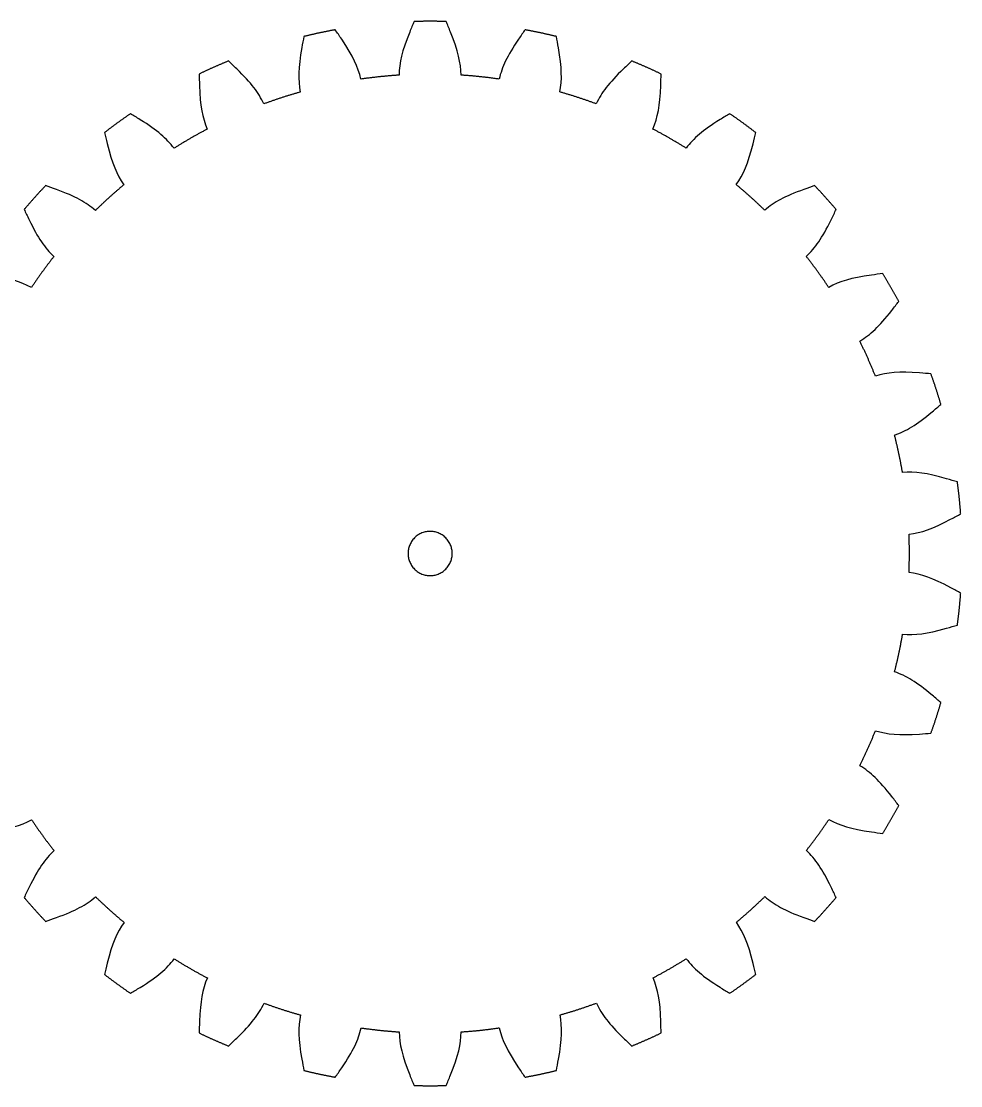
# Model space of a CAD drawing. Header units: millimetres. Extents: x 1087 to 1569, y -1965 to 141.
# Drawn here: x 1387 to 1557, y -915.8 to -723.2 of the extents above; entities that cross this region are included whole.
import ezdxf

# ---------------------------------------------------------------- set-up
doc = ezdxf.new("R2010")
doc.units = ezdxf.units.MM
doc.header["$MEASUREMENT"] = 0
doc.layers.add('exterior', color=96, linetype='Continuous', true_color=0x008000)
doc.layers.add('interior', color=1, linetype='Continuous', true_color=0xff0000)

msp = doc.modelspace()

# ---------------------------------------------------------------- linework, layer by layer
at = {"layer": 'exterior'}
for points, knots in [([(1458.1, -723.28), (1457.85, -723.86), (1457.59, -724.49), (1457.31, -725.18), (1455.89, -728.66), (1455.44, -730.69), (1455.37, -732.98)], [242.056918, 242.056918, 242.056918, 242.056918, 242.240071, 242.240071, 242.240071, 243.16014, 243.16014, 243.16014, 243.16014]), ([(1466.6, -732.98), (1466.54, -730.7), (1466.08, -728.67), (1464.69, -725.2), (1464.41, -724.5), (1464.15, -723.86), (1463.9, -723.28)], [238.968794, 238.968794, 238.968794, 238.968794, 239.885451, 239.885451, 239.885451, 240.069878, 240.069878, 240.069878, 240.069878]), ([(1448.48, -733.7), (1447.95, -731.49), (1447.09, -729.6), (1445, -726.49), (1444.58, -725.87), (1444.19, -725.3), (1443.83, -724.78)], [245.692138, 245.692138, 245.692138, 245.692138, 246.608795, 246.608795, 246.608795, 246.793222, 246.793222, 246.793222, 246.793222]), ([(1478.17, -724.78), (1477.81, -725.29), (1477.42, -725.86), (1477, -726.48), (1474.89, -729.58), (1474.02, -731.48), (1473.48, -733.7)], [235.333574, 235.333574, 235.333574, 235.333574, 235.516727, 235.516727, 235.516727, 236.436796, 236.436796, 236.436796, 236.436796]), ([(1438.16, -725.99), (1438.03, -726.6), (1437.91, -727.28), (1437.78, -728.01), (1437.12, -731.71), (1437.09, -733.79), (1437.5, -736.04)], [248.780261, 248.780261, 248.780261, 248.780261, 248.963415, 248.963415, 248.963415, 249.883483, 249.883483, 249.883483, 249.883483]), ([(1484.47, -736.03), (1484.88, -733.79), (1484.86, -731.71), (1484.22, -728.03), (1484.09, -727.28), (1483.96, -726.61), (1483.84, -725.99)], [232.245451, 232.245451, 232.245451, 232.245451, 233.162107, 233.162107, 233.162107, 233.346534, 233.346534, 233.346534, 233.346534]), ([(1430.92, -738.18), (1429.93, -736.13), (1428.7, -734.45), (1426.01, -731.85), (1425.47, -731.33), (1424.97, -730.85), (1424.51, -730.42)], [252.415482, 252.415482, 252.415482, 252.415482, 253.332139, 253.332139, 253.332139, 253.516566, 253.516566, 253.516566, 253.516566]), ([(1497.49, -730.42), (1497.03, -730.85), (1496.53, -731.32), (1495.99, -731.84), (1493.29, -734.44), (1492.04, -736.11), (1491.05, -738.17)], [228.61023, 228.61023, 228.61023, 228.61023, 228.793383, 228.793383, 228.793383, 229.713452, 229.713452, 229.713452, 229.713452]), ([(1419.21, -732.78), (1419.22, -733.41), (1419.23, -734.09), (1419.26, -734.84), (1419.38, -738.59), (1419.79, -740.64), (1420.66, -742.75)], [255.503605, 255.503605, 255.503605, 255.503605, 255.686759, 255.686759, 255.686759, 256.606827, 256.606827, 256.606827, 256.606827]), ([(1501.31, -742.73), (1502.18, -740.63), (1502.59, -738.59), (1502.73, -734.85), (1502.76, -734.1), (1502.78, -733.41), (1502.79, -732.78)], [225.522107, 225.522107, 225.522107, 225.522107, 226.438763, 226.438763, 226.438763, 226.62319, 226.62319, 226.62319, 226.62319]), ([(1414.66, -746.21), (1413.28, -744.41), (1411.72, -743.03), (1408.55, -741.04), (1407.91, -740.64), (1407.32, -740.28), (1406.79, -739.96)], [259.138826, 259.138826, 259.138826, 259.138826, 260.055483, 260.055483, 260.055483, 260.23991, 260.23991, 260.23991, 260.23991]), ([(1515.21, -739.96), (1514.68, -740.28), (1514.09, -740.63), (1513.46, -741.03), (1510.27, -743.01), (1508.7, -744.39), (1507.31, -746.19)], [221.886886, 221.886886, 221.886886, 221.886886, 222.070039, 222.070039, 222.070039, 222.990108, 222.990108, 222.990108, 222.990108]), ([(1402.09, -743.37), (1402.23, -743.97), (1402.39, -744.64), (1402.57, -745.37), (1403.47, -749.01), (1404.29, -750.93), (1405.58, -752.82)], [262.226949, 262.226949, 262.226949, 262.226949, 262.410103, 262.410103, 262.410103, 263.330171, 263.330171, 263.330171, 263.330171]), ([(1516.39, -752.79), (1517.68, -750.92), (1518.51, -749.01), (1519.42, -745.38), (1519.61, -744.65), (1519.77, -743.98), (1519.91, -743.37)], [218.798763, 218.798763, 218.798763, 218.798763, 219.715419, 219.715419, 219.715419, 219.899846, 219.899846, 219.899846, 219.899846]), ([(1400.44, -757.45), (1398.71, -755.97), (1396.89, -754.95), (1393.38, -753.66), (1392.67, -753.4), (1392.02, -753.17), (1391.43, -752.97)], [265.86217, 265.86217, 265.86217, 265.86217, 266.778827, 266.778827, 266.778827, 266.963254, 266.963254, 266.963254, 266.963254]), ([(1530.57, -752.97), (1529.98, -753.17), (1529.33, -753.39), (1528.63, -753.65), (1525.1, -754.92), (1523.28, -755.95), (1521.54, -757.42)], [215.163542, 215.163542, 215.163542, 215.163542, 215.346695, 215.346695, 215.346695, 216.266764, 216.266764, 216.266764, 216.266764]), ([(1387.55, -757.28), (1387.81, -757.84), (1388.1, -758.46), (1388.43, -759.14), (1390.07, -762.51), (1391.27, -764.22), (1392.92, -765.79)], [268.950293, 268.950293, 268.950293, 268.950293, 269.133447, 269.133447, 269.133447, 270.053515, 270.053515, 270.053515, 270.053515]), ([(1529.05, -765.77), (1530.7, -764.2), (1531.91, -762.5), (1533.56, -759.15), (1533.89, -758.47), (1534.19, -757.85), (1534.45, -757.28)], [212.075419, 212.075419, 212.075419, 212.075419, 212.992075, 212.992075, 212.992075, 213.176502, 213.176502, 213.176502, 213.176502]), ([(1388.86, -771.4), (1386.86, -770.31), (1384.87, -769.69), (1381.17, -769.16), (1380.42, -769.05), (1379.74, -768.96), (1379.12, -768.89)], [272.585514, 272.585514, 272.585514, 272.585514, 273.50217, 273.50217, 273.50217, 273.686597, 273.686597, 273.686597, 273.686597]), ([(1542.88, -768.89), (1542.27, -768.96), (1541.59, -769.05), (1540.85, -769.15), (1537.13, -769.66), (1535.14, -770.28), (1533.12, -771.37)], [208.440198, 208.440198, 208.440198, 208.440198, 208.623351, 208.623351, 208.623351, 209.54342, 209.54342, 209.54342, 209.54342]), ([(1538.74, -781.09), (1540.68, -779.9), (1542.22, -778.49), (1544.52, -775.55), (1544.99, -774.96), (1545.41, -774.41), (1545.79, -773.91)], [205.352075, 205.352075, 205.352075, 205.352075, 206.268731, 206.268731, 206.268731, 206.453158, 206.453158, 206.453158, 206.453158]), ([(1551.62, -787.02), (1551, -786.96), (1550.32, -786.9), (1549.57, -786.85), (1545.83, -786.58), (1543.75, -786.77), (1541.56, -787.41)], [201.716854, 201.716854, 201.716854, 201.716854, 201.900008, 201.900008, 201.900008, 202.820076, 202.820076, 202.820076, 202.820076]), ([(1545.03, -798.09), (1547.17, -797.33), (1548.97, -796.27), (1551.84, -793.88), (1552.42, -793.39), (1552.94, -792.95), (1553.41, -792.53)], [198.628731, 198.628731, 198.628731, 198.628731, 199.545388, 199.545388, 199.545388, 199.729814, 199.729814, 199.729814, 199.729814]), ([(1556.4, -806.57), (1555.8, -806.38), (1555.14, -806.19), (1554.43, -805.98), (1550.82, -804.94), (1548.75, -804.69), (1546.47, -804.86)], [194.99351, 194.99351, 194.99351, 194.99351, 195.176664, 195.176664, 195.176664, 196.096732, 196.096732, 196.096732, 196.096732]), ([(1547.65, -816.03), (1549.9, -815.73), (1551.88, -815.07), (1555.18, -813.32), (1555.85, -812.97), (1556.46, -812.64), (1557, -812.34)], [191.905387, 191.905387, 191.905387, 191.905387, 192.822044, 192.822044, 192.822044, 193.006471, 193.006471, 193.006471, 193.006471]), ([(1557, -826.68), (1556.46, -826.38), (1555.86, -826.05), (1555.2, -825.7), (1551.89, -823.93), (1549.91, -823.26), (1547.65, -822.96)], [188.270166, 188.270166, 188.270166, 188.270166, 188.45332, 188.45332, 188.45332, 189.373388, 189.373388, 189.373388, 189.373388]), ([(1546.48, -834.12), (1548.74, -834.3), (1550.81, -834.06), (1554.41, -833.04), (1555.14, -832.83), (1555.8, -832.64), (1556.4, -832.45)], [185.182043, 185.182043, 185.182043, 185.182043, 186.0987, 186.0987, 186.0987, 186.283127, 186.283127, 186.283127, 186.283127]), ([(1553.41, -846.49), (1552.95, -846.08), (1552.43, -845.63), (1551.85, -845.15), (1548.98, -842.73), (1547.19, -841.67), (1545.04, -840.9)], [181.546822, 181.546822, 181.546822, 181.546822, 181.729976, 181.729976, 181.729976, 182.650044, 182.650044, 182.650044, 182.650044]), ([(1541.57, -851.58), (1543.75, -852.22), (1545.83, -852.42), (1549.56, -852.17), (1550.31, -852.11), (1551, -852.06), (1551.62, -852.01)], [178.458699, 178.458699, 178.458699, 178.458699, 179.375356, 179.375356, 179.375356, 179.559783, 179.559783, 179.559783, 179.559783]), ([(1545.79, -865.11), (1545.41, -864.61), (1545, -864.07), (1544.54, -863.48), (1542.23, -860.52), (1540.7, -859.1), (1538.76, -857.9)], [174.823478, 174.823478, 174.823478, 174.823478, 175.006632, 175.006632, 175.006632, 175.926701, 175.926701, 175.926701, 175.926701]), ([(1379.12, -870.14), (1379.73, -870.06), (1380.41, -869.98), (1381.15, -869.87), (1384.87, -869.36), (1386.86, -868.74), (1388.88, -867.66)], [309.290357, 309.290357, 309.290357, 309.290357, 309.47351, 309.47351, 309.47351, 310.393579, 310.393579, 310.393579, 310.393579]), ([(1533.14, -867.63), (1535.14, -868.71), (1537.13, -869.34), (1540.83, -869.86), (1541.58, -869.97), (1542.26, -870.06), (1542.88, -870.14)], [373.435672, 373.435672, 373.435672, 373.435672, 374.352329, 374.352329, 374.352329, 374.536756, 374.536756, 374.536756, 374.536756]), ([(1392.95, -873.26), (1391.3, -874.82), (1390.09, -876.52), (1388.44, -879.88), (1388.11, -880.55), (1387.81, -881.18), (1387.55, -881.74)], [312.925577, 312.925577, 312.925577, 312.925577, 313.842234, 313.842234, 313.842234, 314.026661, 314.026661, 314.026661, 314.026661]), ([(1534.45, -881.74), (1534.19, -881.18), (1533.9, -880.56), (1533.57, -879.89), (1531.93, -876.51), (1530.73, -874.81), (1529.08, -873.23)], [369.800452, 369.800452, 369.800452, 369.800452, 369.983605, 369.983605, 369.983605, 370.903674, 370.903674, 370.903674, 370.903674]), ([(1391.43, -886.06), (1392.02, -885.86), (1392.67, -885.63), (1393.37, -885.37), (1396.9, -884.1), (1398.72, -883.08), (1400.46, -881.6)], [316.0137, 316.0137, 316.0137, 316.0137, 316.196854, 316.196854, 316.196854, 317.116922, 317.116922, 317.116922, 317.116922]), ([(1521.56, -881.57), (1523.29, -883.05), (1525.11, -884.08), (1528.62, -885.36), (1529.33, -885.62), (1529.98, -885.85), (1530.57, -886.06)], [366.712329, 366.712329, 366.712329, 366.712329, 367.628985, 367.628985, 367.628985, 367.813412, 367.813412, 367.813412, 367.813412]), ([(1405.61, -886.23), (1404.32, -888.11), (1403.49, -890.02), (1402.58, -893.64), (1402.39, -894.37), (1402.23, -895.05), (1402.09, -895.66)], [319.648921, 319.648921, 319.648921, 319.648921, 320.565578, 320.565578, 320.565578, 320.750005, 320.750005, 320.750005, 320.750005]), ([(1519.91, -895.66), (1519.77, -895.05), (1519.61, -894.38), (1519.43, -893.66), (1518.53, -890.01), (1517.71, -888.1), (1516.42, -886.21)], [363.077108, 363.077108, 363.077108, 363.077108, 363.260261, 363.260261, 363.260261, 364.18033, 364.18033, 364.18033, 364.18033]), ([(1406.79, -899.07), (1407.32, -898.75), (1407.91, -898.39), (1408.54, -898), (1411.73, -896.01), (1413.3, -894.64), (1414.69, -892.83)], [322.737044, 322.737044, 322.737044, 322.737044, 322.920198, 322.920198, 322.920198, 323.840266, 323.840266, 323.840266, 323.840266]), ([(1507.34, -892.81), (1508.72, -894.61), (1510.28, -895.99), (1513.45, -897.98), (1514.09, -898.38), (1514.68, -898.74), (1515.21, -899.07)], [359.988985, 359.988985, 359.988985, 359.988985, 360.905641, 360.905641, 360.905641, 361.090068, 361.090068, 361.090068, 361.090068]), ([(1420.69, -896.29), (1419.82, -898.39), (1419.41, -900.43), (1419.27, -904.17), (1419.24, -904.92), (1419.22, -905.61), (1419.21, -906.24)], [326.372265, 326.372265, 326.372265, 326.372265, 327.288922, 327.288922, 327.288922, 327.473349, 327.473349, 327.473349, 327.473349]), ([(1502.79, -906.24), (1502.78, -905.62), (1502.77, -904.93), (1502.74, -904.18), (1502.62, -900.43), (1502.21, -898.39), (1501.34, -896.27)], [356.353764, 356.353764, 356.353764, 356.353764, 356.536917, 356.536917, 356.536917, 357.456986, 357.456986, 357.456986, 357.456986]), ([(1424.51, -908.6), (1424.97, -908.18), (1425.47, -907.71), (1426.01, -907.19), (1428.71, -904.59), (1429.96, -902.91), (1430.95, -900.85)], [329.460388, 329.460388, 329.460388, 329.460388, 329.643542, 329.643542, 329.643542, 330.56361, 330.56361, 330.56361, 330.56361]), ([(1491.08, -900.84), (1492.07, -902.89), (1493.3, -904.57), (1495.99, -907.17), (1496.53, -907.7), (1497.03, -908.17), (1497.49, -908.6)], [353.265641, 353.265641, 353.265641, 353.265641, 354.182297, 354.182297, 354.182297, 354.366724, 354.366724, 354.366724, 354.366724]), ([(1437.53, -902.99), (1437.12, -905.23), (1437.14, -907.31), (1437.78, -911), (1437.91, -911.74), (1438.04, -912.42), (1438.16, -913.03)], [333.095609, 333.095609, 333.095609, 333.095609, 334.012266, 334.012266, 334.012266, 334.196693, 334.196693, 334.196693, 334.196693]), ([(1483.84, -913.03), (1483.97, -912.42), (1484.09, -911.75), (1484.22, -911.01), (1484.88, -907.32), (1484.91, -905.23), (1484.5, -902.98)], [349.63042, 349.63042, 349.63042, 349.63042, 349.813573, 349.813573, 349.813573, 350.733642, 350.733642, 350.733642, 350.733642]), ([(1443.83, -914.24), (1444.19, -913.73), (1444.58, -913.17), (1445, -912.55), (1447.11, -909.44), (1447.98, -907.54), (1448.52, -905.33)], [336.183732, 336.183732, 336.183732, 336.183732, 336.366886, 336.366886, 336.366886, 337.286954, 337.286954, 337.286954, 337.286954]), ([(1455.4, -906.05), (1455.46, -908.32), (1455.92, -910.36), (1457.31, -913.83), (1457.59, -914.52), (1457.85, -915.16), (1458.1, -915.74)], [339.818953, 339.818953, 339.818953, 339.818953, 340.735609, 340.735609, 340.735609, 340.920036, 340.920036, 340.920036, 340.920036]), ([(1463.9, -915.74), (1464.15, -915.17), (1464.41, -914.53), (1464.69, -913.84), (1466.11, -910.36), (1466.56, -908.33), (1466.63, -906.04)], [342.907076, 342.907076, 342.907076, 342.907076, 343.090229, 343.090229, 343.090229, 344.010298, 344.010298, 344.010298, 344.010298]), ([(1473.52, -905.32), (1474.05, -907.53), (1474.91, -909.43), (1477, -912.53), (1477.42, -913.16), (1477.81, -913.73), (1478.17, -914.24)], [346.542297, 346.542297, 346.542297, 346.542297, 347.458953, 347.458953, 347.458953, 347.64338, 347.64338, 347.64338, 347.64338])]:
    msp.add_open_spline(points, degree=3, knots=knots, dxfattribs=at)
for points, weights in [([(1463.9, -723.28), (1461.97, -723.23), (1460.03, -723.23), (1458.1, -723.28)], [0.75441278447, 0.754184412057, 0.754184412057, 0.75441278447]), ([(1443.83, -724.78), (1441.93, -725.13), (1440.04, -725.53), (1438.16, -725.99)], [0.733449033026, 0.733227006665, 0.733227006665, 0.733449033026]), ([(1483.84, -725.99), (1481.96, -725.53), (1480.07, -725.13), (1478.17, -724.78)], [0.775975725283, 0.775740825435, 0.775740825435, 0.775975725283]), ([(1424.51, -730.42), (1422.72, -731.16), (1420.95, -731.94), (1419.21, -732.78)], [0.713067830443, 0.712851973787, 0.712851973787, 0.713067830443]), ([(1502.79, -732.78), (1501.05, -731.94), (1499.28, -731.16), (1497.49, -730.42)], [0.798154987063, 0.797913373209, 0.797913373209, 0.798154987063]), ([(1455.37, -732.98), (1453.07, -733.13), (1450.78, -733.37), (1448.48, -733.7)], [0.75441278447, 0.7469803778, 0.739992460652, 0.733449033026]), ([(1473.48, -733.7), (1471.21, -733.37), (1468.91, -733.13), (1466.6, -732.98)], [0.775975725283, 0.768330884453, 0.761143237516, 0.75441278447]), ([(1437.5, -736.04), (1435.29, -736.66), (1433.09, -737.38), (1430.92, -738.18)], [0.733449033026, 0.726223161067, 0.719429426872, 0.713067830443]), ([(1491.05, -738.17), (1488.9, -737.37), (1486.7, -736.66), (1484.47, -736.03)], [0.798154987063, 0.790291638205, 0.782898550945, 0.775975725283]), ([(1406.79, -739.96), (1405.19, -741.05), (1403.62, -742.18), (1402.09, -743.37)], [0.693252984075, 0.693043125679, 0.693043125679, 0.693252984075]), ([(1519.91, -743.37), (1518.38, -742.18), (1516.81, -741.05), (1515.21, -739.96)], [0.820968185752, 0.820719665991, 0.820719665991, 0.820968185752]), ([(1420.66, -742.75), (1418.62, -743.82), (1416.62, -744.97), (1414.66, -746.21)], [0.713067830443, 0.706042752204, 0.699437803415, 0.693252984075]), ([(1507.31, -746.19), (1505.36, -744.97), (1503.36, -743.81), (1501.31, -742.73)], [0.820968185752, 0.812880083378, 0.805275683815, 0.798154987063]), ([(1405.58, -752.82), (1403.81, -754.28), (1402.1, -755.83), (1400.44, -757.45)], [0.693252984075, 0.686423119868, 0.680001710483, 0.673988755923]), ([(1521.54, -757.42), (1519.89, -755.82), (1518.18, -754.27), (1516.39, -752.79)], [0.8444334408, 0.836114160911, 0.828292409228, 0.820968185752]), ([(1391.43, -752.97), (1390.09, -754.37), (1388.8, -755.8), (1387.55, -757.28)], [0.673988755923, 0.673784729107, 0.673784729107, 0.673988755923]), ([(1534.45, -757.28), (1533.2, -755.8), (1531.91, -754.37), (1530.57, -752.97)], [0.8444334408, 0.844177817743, 0.844177817743, 0.8444334408]), ([(1392.92, -765.79), (1391.5, -767.6), (1390.14, -769.47), (1388.86, -771.4)], [0.673988755923, 0.667348681107, 0.661105710905, 0.655259845317]), ([(1533.12, -771.37), (1531.85, -769.46), (1530.49, -767.59), (1529.05, -765.77)], [0.868569389554, 0.860012324537, 0.851967008286, 0.8444334408]), ([(1545.79, -773.91), (1544.87, -772.21), (1543.9, -770.53), (1542.88, -768.89)], [0.868569389554, 0.868306460172, 0.868306460172, 0.868569389554]), ([(1541.56, -787.41), (1540.71, -785.28), (1539.77, -783.17), (1538.74, -781.09)], [0.89339520206, 0.884593555442, 0.876318284607, 0.868569389554]), ([(1553.41, -792.53), (1552.87, -790.68), (1552.27, -788.84), (1551.62, -787.02)], [0.89339520206, 0.89312475752, 0.89312475752, 0.89339520206]), ([(1546.47, -804.86), (1546.08, -802.6), (1545.6, -800.34), (1545.03, -798.09)], [0.918930596291, 0.90987737734, 0.901365579262, 0.89339520206]), ([(1557, -812.34), (1556.86, -810.41), (1556.66, -808.49), (1556.4, -806.57)], [0.918930596291, 0.918652421794, 0.918652421794, 0.918930596291]), ([(1547.65, -822.96), (1547.74, -820.66), (1547.74, -818.35), (1547.65, -816.03)], [0.94519585381, 0.935883871979, 0.927128786139, 0.918930596291]), ([(1556.4, -832.45), (1556.66, -830.54), (1556.86, -828.61), (1557, -826.68)], [0.94519585381, 0.944909728413, 0.944909728413, 0.94519585381]), ([(1545.04, -840.9), (1545.61, -838.67), (1546.09, -836.41), (1546.48, -834.12)], [0.972211835872, 0.962633695093, 0.953628367739, 0.94519585381]), ([(1551.62, -852.01), (1552.27, -850.19), (1552.87, -848.35), (1553.41, -846.49)], [0.972211835872, 0.971917532319, 0.971917532319, 0.972211835872]), ([(1538.76, -857.9), (1539.77, -855.84), (1540.71, -853.73), (1541.57, -851.58)], [1, 0.990148092807, 0.980885371431, 0.972211835872]), ([(1542.88, -870.14), (1543.9, -868.49), (1544.87, -866.82), (1545.79, -865.11)], [0.42936546317, 0.429235487606, 0.429235487606, 0.42936546317]), ([(1388.88, -867.66), (1390.15, -869.57), (1391.51, -871.44), (1392.95, -873.26)], [0.569138641952, 0.563531540751, 0.558259767963, 0.55332332359]), ([(1529.08, -873.23), (1530.5, -871.42), (1531.86, -869.56), (1533.14, -867.63)], [0.441637765894, 0.437286791611, 0.433196024036, 0.42936546317]), ([(1387.55, -881.74), (1388.8, -883.22), (1390.09, -884.66), (1391.43, -886.06)], [0.55332332359, 0.553155824065, 0.553155824065, 0.55332332359]), ([(1400.46, -881.6), (1402.11, -883.2), (1403.82, -884.75), (1405.61, -886.23)], [0.55332332359, 0.547872033441, 0.542746753544, 0.5379474839]), ([(1516.42, -886.21), (1518.19, -884.74), (1519.9, -883.19), (1521.56, -881.57)], [0.454260840692, 0.449785505048, 0.445577813448, 0.441637765894]), ([(1530.57, -886.06), (1531.91, -884.66), (1533.2, -883.22), (1534.45, -881.74)], [0.441637765894, 0.441504075314, 0.441504075314, 0.441637765894]), ([(1414.69, -892.83), (1416.64, -894.06), (1418.64, -895.21), (1420.69, -896.29)], [0.5379474839, 0.5326476751, 0.527664817326, 0.522998910577]), ([(1501.34, -896.27), (1503.38, -895.2), (1505.38, -894.05), (1507.34, -892.81)], [0.467244713478, 0.462641461924, 0.458313504328, 0.454260840692]), ([(1402.09, -895.66), (1403.62, -896.84), (1405.19, -897.98), (1406.79, -899.07)], [0.5379474839, 0.53778463888, 0.53778463888, 0.5379474839]), ([(1515.21, -899.07), (1516.81, -897.98), (1518.38, -896.84), (1519.91, -895.66)], [0.454260840692, 0.454123328912, 0.454123328912, 0.454260840692]), ([(1430.95, -900.85), (1433.1, -901.65), (1435.3, -902.36), (1437.53, -902.99)], [0.522998910577, 0.517846373737, 0.513001980436, 0.508465730673]), ([(1484.5, -902.98), (1486.71, -902.36), (1488.91, -901.65), (1491.08, -900.84)], [0.48059969673, 0.475864873121, 0.471413212037, 0.467244713478]), ([(1419.21, -906.24), (1420.95, -907.08), (1422.72, -907.87), (1424.51, -908.6)], [0.522998910577, 0.522840590721, 0.522840590721, 0.522998910577]), ([(1448.52, -905.33), (1450.79, -905.66), (1453.09, -905.9), (1455.4, -906.05)], [0.508465730673, 0.503456373376, 0.498746596874, 0.494336401167]), ([(1466.63, -906.04), (1468.93, -905.9), (1471.22, -905.65), (1473.52, -905.32)], [0.494336401167, 0.489466243554, 0.484887342076, 0.48059969673]), ([(1497.49, -908.6), (1499.28, -907.87), (1501.05, -907.08), (1502.79, -906.24)], [0.467244713478, 0.467103271279, 0.467103271279, 0.467244713478]), ([(1438.16, -913.03), (1440.04, -913.49), (1441.93, -913.89), (1443.83, -914.24)], [0.508465730673, 0.508311810236, 0.508311810236, 0.508465730673]), ([(1478.17, -914.24), (1480.07, -913.89), (1481.96, -913.49), (1483.84, -913.03)], [0.48059969673, 0.480454211772, 0.480454211772, 0.48059969673]), ([(1458.1, -915.74), (1460.03, -915.8), (1461.97, -915.8), (1463.9, -915.74)], [0.494336401167, 0.494186757896, 0.494186757896, 0.494336401167])]:
    msp.add_rational_spline(points, weights, degree=3, dxfattribs=at)
at = {"layer": 'interior'}
msp.add_rational_spline([(1465, -819.51), (1465, -823.51), (1461, -823.51), (1457, -823.51), (1457, -819.51), (1457, -815.51), (1461, -815.51), (1465, -815.51), (1465, -819.51)], [0.999999860338, 0.707106851018, 1, 0.707106781187, 1, 0.707106781187, 1, 0.707106851018, 0.999999860338], degree=2, knots=[0, 0, 0, 6.283185, 6.283185, 12.566371, 12.566371, 18.849557, 18.849557, 25.132741, 25.132741, 25.132741], dxfattribs=at)

doc.saveas('drawing.dxf')
